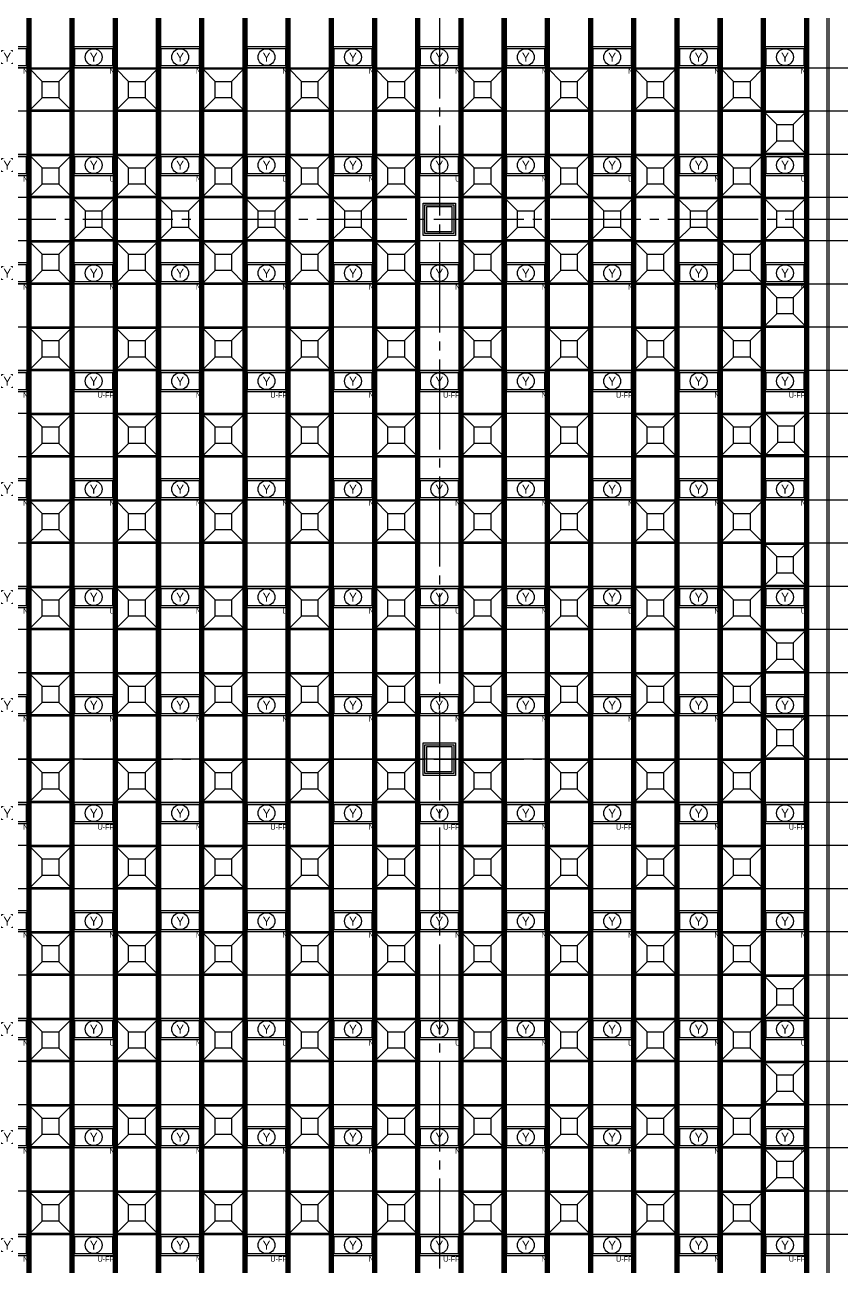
# Model space of a CAD drawing. Header units: millimetres. Extents: x -17313 to 27370, y -1010 to 13584.
# Drawn here: x 12769 to 15036, y 1592 to 5040 of the extents above; entities that cross this region are included whole.
import ezdxf
from ezdxf.enums import TextEntityAlignment as Align

# ---------------------------------------------------------------- set-up
doc = ezdxf.new("R2010")
doc.units = ezdxf.units.MM
doc.header["$LTSCALE"] = 100
doc.linetypes.add('X-S-FAB-L10$0$COL-CEN-LIN', pattern=[3.25, 2.5, -0.25, 0.25, -0.25])
for name, color, linetype in [('0-XREF', 7, 'Continuous'), ('188K-SM-03-F10-ARCH-CEIL-Y2257103$0$K-CEIL-4.2', 8, 'Continuous'), ('188K-SM-03-F10-ARCH-CEIL-Y2257103$0$K-CEIL-4.2-AREA', 8, 'Continuous'), ('188K-SM-03-F10-ARCH-CEIL-Y2257103$0$K-鋼構', 121, 'Continuous'), ('188K-SM-03-F10-ARCH-PA-Y2257103$0$K-P1S-4.2-單抗', 53, 'Continuous'), ('188K-SM-03-F10-ARCH-PA-Y2257103$0$K-P2D-4.2-雙抗', 53, 'Continuous'), ('188K-SM-06-F10-ELEC-LIGHT-Y2257103$0$E-LIGHT(Y)-N', 8, 'Continuous'), ('188K-SM-06-F10-ELEC-LIGHT-Y2257103$0$E-LIGHT(Y)-U FR', 8, 'Continuous'), ('188K-SM-06-F10-ELEC-LIGHT-Y2257103$0$E-LIGHT(Y)-U XLPE', 8, 'Continuous'), ('188K-SM-06-F10-HVAC-FFU-Y2257103$0$AC-FFU-ULPA+化學濾網-', 6, 'Continuous'), ('X-S-FAB-L10$0$0-DIM-TXT', 8, 'Continuous'), ('X-S-FAB-L10$0$BLOCK', 8, 'Continuous'), ('X-S-FAB-L10$0$CCL', 8, 'X-S-FAB-L10$0$COL-CEN-LIN'), ('X-S-FAB-L10$0$COL-S', 8, 'Continuous')]:
    doc.layers.add(name, color=color, linetype=linetype)
doc.layers.add('188K-SM-03-F10-ARCH-CEIL-Y2257103$0$K-吊點-標準', color=8, linetype='Continuous', lineweight=9)
doc.layers.add('188K-SM-06-F10-ELEC-LIGHT-Y2257103$0$Defpoints-CAS', color=8, linetype='Continuous', plot=False)
doc.styles.add('188K-SM-06-F10-ELEC-LIGHT-Y2257103$0$Standard', font='arial.ttf')
doc.styles.add('188K-SM-06-F10-ELEC-LIGHT-Y2257103$0$xCI-5-F20-03-燈具$0$Standard', font='')
doc.styles.add('X-S-FAB-L10$0$CHINA', font='simplex.shx', dxfattribs={"width": 0.75, "bigfont": 'chineset.shx'})
doc.styles.add('X-S-FAB-L10$0$Standard', font='', dxfattribs={"width": 0.8})
doc.styles.add('X-S-FAB-L10$0$TG_NOTE_TEXT', font='simplex.shx', dxfattribs={"width": 0.75, "bigfont": 'chineset.shx'})
doc.styles.get('188K-SM-06-F10-ELEC-LIGHT-Y2257103$0$xCI-5-F20-03-燈具$0$Standard').set_extended_font_data('PMingLiU')
doc.styles.get('X-S-FAB-L10$0$Standard').set_extended_font_data('Microsoft JhengHei')

# ---------------------------------------------------------------- blocks, each defined once
blk = doc.blocks.new('188K-SM-06-F10-HVAC-FFU-Y2257103$0$H-FFU-ULPA+化濾')
for p, q in [((-82.9, 82.9), (-117.2, 117.3)), ((-37.1, 82.9), (-2.7, 117.3)), ((-117.2, 2.8), (-82.9, 37.1)), ((-2.7, 2.8), (-37.1, 37.1))]:
    blk.add_line(p, q)
for points in [[(-2.7, 2.8), (-2.7, 117.3), (-117.2, 117.3), (-117.2, 2.8)], [(-37.1, 37.1), (-37.1, 82.9), (-82.9, 82.9), (-82.9, 37.1)]]:
    blk.add_lwpolyline(points, close=True)
at = {"layer": 'DefPoints'}
blk.add_lwpolyline([(-120, 120), (0, 120), (0, 0), (-120, 0)], close=True, dxfattribs=at)
blk = doc.blocks.new('188K-SM-06-F10-HVAC-FFU-Y2257103')
at = {"layer": '188K-SM-06-F10-HVAC-FFU-Y2257103$0$AC-FFU-ULPA+化學濾網-', "xscale": -1}
for p in [(12780, 4800), (13020, 4800), (13260, 4800), (13500, 4800), (13740, 4800), (13980, 4800), (14220, 4800), (14460, 4800), (14700, 4800), (14820, 4680), (12780, 4560), (13020, 4560), (13260, 4560), (13500, 4560), (13740, 4560), (13980, 4560), (14220, 4560), (14460, 4560), (14700, 4560), (12900, 4440), (13140, 4440), (13380, 4440), (13620, 4440), (14100, 4440), (14340, 4440), (14580, 4440), (14820, 4440), (12780, 4320), (13020, 4320), (13260, 4320), (13500, 4320), (13740, 4320), (13980, 4320), (14220, 4320), (14460, 4320), (14700, 4320), (14820, 4200), (12780, 4080), (13020, 4080), (13260, 4080), (13500, 4080), (13740, 4080), (13980, 4080), (14220, 4080), (14460, 4080), (14700, 4080), (12780, 3840), (13020, 3840), (13260, 3840), (13500, 3840), (13740, 3840), (13980, 3840), (14220, 3840), (14460, 3840), (14700, 3840), (14822.7, 3842.7), (12780, 3600), (13020, 3600), (13260, 3600), (13500, 3600), (13740, 3600), (13980, 3600), (14220, 3600), (14460, 3600), (14700, 3600), (14820, 3480), (12780, 3360), (13020, 3360), (13260, 3360), (13500, 3360), (13740, 3360), (13980, 3360), (14220, 3360), (14460, 3360), (14700, 3360), (14820, 3240), (12780, 3120), (13020, 3120), (13260, 3120), (13500, 3120), (13740, 3120), (13980, 3120), (14220, 3120), (14460, 3120), (14700, 3120), (14820, 3000), (12780, 2880), (13020, 2880), (13260, 2880), (13500, 2880), (13740, 2880), (13980, 2880), (14220, 2880), (14460, 2880), (14700, 2880), (12780, 2640), (13020, 2640), (13260, 2640), (13500, 2640), (13740, 2640), (13980, 2640), (14220, 2640), (14460, 2640), (14700, 2640), (12780, 2400), (13020, 2400), (13260, 2400), (13500, 2400), (13740, 2400), (13980, 2400), (14220, 2400), (14460, 2400), (14700, 2400), (14820, 2280), (12780, 2160), (13020, 2160), (13260, 2160), (13500, 2160), (13740, 2160), (13980, 2160), (14220, 2160), (14460, 2160), (14700, 2160), (14820, 2040), (12780, 1920), (13020, 1920), (13260, 1920), (13500, 1920), (13740, 1920), (13980, 1920), (14220, 1920), (14460, 1920), (14700, 1920), (14820, 1800), (12780, 1680), (13020, 1680), (13260, 1680), (13500, 1680), (13740, 1680), (13980, 1680), (14220, 1680), (14460, 1680), (14700, 1680)]:
    blk.add_blockref('188K-SM-06-F10-HVAC-FFU-Y2257103$0$H-FFU-ULPA+化濾', p, dxfattribs=at)
blk = doc.blocks.new('X-S-FAB-L10$0$FAB2-L05')
at = {"layer": 'X-S-FAB-L10$0$CCL'}
for p, q in [((-12240, 11005), (-12240, 0)), ((-26880, 5220), (1210, 5220)), ((-26880, 3720), (1210, 3720))]:
    blk.add_line(p, q, dxfattribs=at)
at = {"layer": 'X-S-FAB-L10$0$COL-S'}
for points in [[(-12275, 5255), (-12205, 5255), (-12205, 5185), (-12275, 5185)], [(-12275, 3755), (-12205, 3755), (-12205, 3685), (-12275, 3685)]]:
    blk.add_lwpolyline(points, close=True, dxfattribs=at)
blk = doc.blocks.new('X-S-FAB-L10')
at = {"layer": 'X-S-FAB-L10$0$COL-S'}
for p, q in [((13885, 4535), (13955, 4535)), ((13885, 4465), (13885, 4535)), ((13955, 4535), (13955, 4465)), ((13955, 4465), (13885, 4465)), ((13885, 3035), (13955, 3035)), ((13885, 2965), (13885, 3035)), ((13955, 3035), (13955, 2965)), ((13955, 2965), (13885, 2965))]:
    blk.add_line(p, q, dxfattribs=at)
at = {"layer": 'X-S-FAB-L10$0$BLOCK'}
blk.add_blockref('X-S-FAB-L10$0$FAB2-L05', (26160, -720), dxfattribs=at)
at = {"style": 'X-S-FAB-L10$0$TG_NOTE_TEXT', "width": 0.5, "flags": 1}
for p in [(7463.301, 9020), (18268.251, 8649), (11197.77, 4800.167), (16485.801, 4800.167), (25420.27, 2635), (13360, 320.001, 0), (7463.301, -33.333)]:
    blk.add_attdef('WH', text='', height=20, dxfattribs=at).set_placement(p, align=Align.BOTTOM_LEFT)
at = {"width": 0.5}
for style, p in [('X-S-FAB-L10$0$TG_NOTE_TEXT', (7585, 9020)), ('X-S-FAB-L10$0$TG_NOTE_TEXT', (18389.95, 8649)), ('X-S-FAB-L10$0$TG_NOTE_TEXT', (11117.5, 4813.5)), ('X-S-FAB-L10$0$TG_NOTE_TEXT', (16607.5, 4813.5)), ('X-S-FAB-L10$0$TG_NOTE_TEXT', (25350, 2635)), ('X-S-FAB-L10$0$Standard', (13129.375, 325.001, 0)), ('X-S-FAB-L10$0$TG_NOTE_TEXT', (7585, -20))]:
    blk.add_attdef('DESC', text='', height=10, dxfattribs=dict(at, style=style)).set_placement(p, align=Align.BOTTOM_LEFT)
for tag, style, p in [('TYPE', 'X-S-FAB-L10$0$TG_NOTE_TEXT', (7619.286, 9020)), ('NO', 'X-S-FAB-L10$0$TG_NOTE_TEXT', (7650.095, 9020)), ('TYPE', 'X-S-FAB-L10$0$TG_NOTE_TEXT', (18424.236, 8649)), ('NO', 'X-S-FAB-L10$0$TG_NOTE_TEXT', (18455.045, 8649)), ('NO', 'X-S-FAB-L10$0$TG_NOTE_TEXT', (11088.595, 4813.5)), ('TYPE', 'X-S-FAB-L10$0$TG_NOTE_TEXT', (11151.786, 4813.5)), ('TYPE', 'X-S-FAB-L10$0$TG_NOTE_TEXT', (16641.786, 4813.5)), ('NO', 'X-S-FAB-L10$0$TG_NOTE_TEXT', (16672.595, 4813.5)), ('NO', 'X-S-FAB-L10$0$TG_NOTE_TEXT', (25313, 2635)), ('TYPE', 'X-S-FAB-L10$0$TG_NOTE_TEXT', (25350, 2635)), ('NO', 'X-S-FAB-L10$0$Standard', (13100, 320.001, 0)), ('TYPE', 'X-S-FAB-L10$0$Standard', (13129.375, 320.001, 0)), ('TYPE', 'X-S-FAB-L10$0$TG_NOTE_TEXT', (7619.286, -20)), ('NO', 'X-S-FAB-L10$0$TG_NOTE_TEXT', (7650.095, -20))]:
    blk.add_attdef(tag, text='', height=10, dxfattribs=dict(at, style=style)).set_placement(p, align=Align.BOTTOM_RIGHT)
at = {"style": 'X-S-FAB-L10$0$TG_NOTE_TEXT', "width": 0.5, "flags": 1}
for rotation, p in [(180, (43, 7480)), (180, (943, 7480)), (90, (24310, 3717.77)), (270, (17080, 1711.699))]:
    blk.add_attdef('WH', text='', height=20, rotation=rotation, dxfattribs=at).set_placement(p, align=Align.BOTTOM_LEFT)
at = {"width": 0.5}
for rotation, style, p in [(180, 'X-S-FAB-L10$0$Standard', (317.625, 7480)), (180, 'X-S-FAB-L10$0$Standard', (1217.625, 7480)), (90, 'X-S-FAB-L10$0$TG_NOTE_TEXT', (24310, 3647.5)), (270, 'X-S-FAB-L10$0$TG_NOTE_TEXT', (17080, 1605))]:
    blk.add_attdef('DESC', text='', height=10, rotation=rotation, dxfattribs=dict(at, style=style)).set_placement(p, align=Align.BOTTOM_LEFT)
for tag, rotation, style, p in [('TYPE', 180, 'X-S-FAB-L10$0$Standard', (317.625, 7480)), ('NO', 180, 'X-S-FAB-L10$0$Standard', (347, 7480)), ('TYPE', 180, 'X-S-FAB-L10$0$Standard', (1217.625, 7480)), ('NO', 180, 'X-S-FAB-L10$0$Standard', (1247, 7480)), ('TYPE', 90, 'X-S-FAB-L10$0$TG_NOTE_TEXT', (24310, 3647.5)), ('NO', 90, 'X-S-FAB-L10$0$TG_NOTE_TEXT', (24310, 3610.5)), ('TYPE', 270, 'X-S-FAB-L10$0$TG_NOTE_TEXT', (17080, 1605)), ('NO', 270, 'X-S-FAB-L10$0$TG_NOTE_TEXT', (17080, 1573))]:
    blk.add_attdef(tag, text='', height=10, rotation=rotation, dxfattribs=dict(at, style=style)).set_placement(p, align=Align.BOTTOM_RIGHT)
at = {"layer": 'X-S-FAB-L10$0$0-DIM-TXT', "style": 'X-S-FAB-L10$0$CHINA', "width": 0.75}
for p in [(667.414, 7855.1, -2689.4), (22627.353, 6728.814), (25644.722, 6728.814), (24778.787, 5569.051), (1118.252, 4980), (417.801, 4594.623), (23874.84, 4355), (22927.43, 4330.122), (23749.869, 3901.367), (417.801, 3765.236), (1118.252, 3730), (417.801, 3115.79), (536.882, 2227.832), (16908.994, 1782.652), (888.445, 880.466), (16977.43, 750), (18878.841, 750), (25641.221, 553.233), (21364.03, 526.894)]:
    blk.add_attdef('HIG', text='', height=80, dxfattribs=at).set_placement(p, align=Align.MIDDLE_LEFT)
blk = doc.blocks.new('188K-SM-03-F10-ARCH-CEIL-Y2257103$0$A$C2CA95053')
h = blk.add_hatch(color=256)
edge = h.paths.add_edge_path()
edge.add_arc((0, 0), 0.5, 0, 360)
for p, q in [((3.2, 3.2), (-3.2, -3.2)), ((3.2, -3.2), (-3.2, 3.2))]:
    blk.add_line(p, q)
blk.add_lwpolyline([(-1.6, 2.5), (-1.6, -2.5), (1.6, -2.5), (1.6, 2.5)], close=True)
for radius in [4.5, 0.5]:
    blk.add_circle((0, 0), radius)
blk = doc.blocks.new('188K-SM-03-F10-ARCH-CEIL-Y2257103$0$天花板吊點-附調整片 - 3_8_螺桿吊架 100 mm 高調整片-V1-1FL')
blk.add_blockref('188K-SM-03-F10-ARCH-CEIL-Y2257103$0$A$C2CA95053', (0, 0))
blk = doc.blocks.new('188K-SM-03-F10-ARCH-CEIL-Y2257103')
at = {"layer": '188K-SM-03-F10-ARCH-CEIL-Y2257103$0$K-CEIL-4.2'}
for p, q in [((12780, 312.7), (12780, 8632.2)), ((12900, 312.7), (12900, 8632.2)), ((13020, 312.7), (13020, 8632.2)), ((13140, 312.7), (13140, 8632.2)), ((13260, 312.7), (13260, 8632.2)), ((13380, 312.7), (13380, 8632.2)), ((13500, 312.7), (13500, 8632.2)), ((13620, 312.7), (13620, 8632.2)), ((13740, 312.7), (13740, 8632.2)), ((13860, 312.7), (13860, 8632.2)), ((13980, 312.7), (13980, 8632.2)), ((14100, 312.7), (14100, 8632.2)), ((14220, 42.8), (14220, 8632.2)), ((14340, 42.8), (14340, 8632.2)), ((14460, 42.8), (14460, 8632.2)), ((14580, 42.8), (14580, 8632.2)), ((14700, 42.8), (14700, 8632.2)), ((14820, 42.8), (14820, 8632.2)), ((14940, 312.7), (14940, 8632.2)), ((23502.2, 4920), (1847.7, 4920)), ((15947.5, 4800), (11777.5, 4800)), ((15947.5, 4680), (11777.5, 4680)), ((15947.5, 4560), (11777.5, 4560)), ((23467.2, 4440), (1847.7, 4440)), ((23467.2, 4320), (1847.7, 4320)), ((23467.2, 4200), (1847.7, 4200)), ((23467.2, 4080), (1847.7, 4080)), ((23467.2, 3960), (1847.7, 3960)), ((23467.2, 3840), (1847.7, 3840)), ((23467.2, 3720), (1847.7, 3720)), ((23467.2, 3600), (1847.7, 3600)), ((24297.2, 3480), (1850, 3480)), ((24297.2, 3360), (1847.7, 3360)), ((24297.2, 3240), (1847.7, 3240)), ((24297.2, 3120), (1847.7, 3120)), ((24297.2, 3000), (1847.7, 3000)), ((24297.2, 2880), (1847.7, 2880)), ((24297.2, 2760), (1847.7, 2760)), ((24297.2, 2640), (1847.7, 2640)), ((24297.2, 2520), (1847.7, 2520)), ((24297.2, 2400), (1847.7, 2400)), ((24297.2, 2280), (6382.5, 2280)), ((24297.2, 2160), (6382.5, 2160)), ((16747.2, 2040), (1847.7, 2040)), ((16747.2, 1920), (1847.7, 1920)), ((16747.2, 1800), (1847.7, 1800)), ((16747.2, 1680), (1847.7, 1680))]:
    blk.add_line(p, q, dxfattribs=at)
at = {"layer": '188K-SM-03-F10-ARCH-CEIL-Y2257103$0$K-CEIL-4.2-AREA'}
for points in [[(13885, 4535), (13955, 4535), (13955, 4465), (13885, 4465)], [(13885, 3035), (13955, 3035), (13955, 2965), (13885, 2965)]]:
    blk.add_lwpolyline(points, close=True, dxfattribs=at)
at = {"layer": '188K-SM-03-F10-ARCH-CEIL-Y2257103$0$K-鋼構', "const_width": 15, "elevation": 0}
for points in [[(12780, 8769.9), (12780, 230)], [(12900, 8769.9), (12900, 230)], [(13020, 8769.9), (13020, 310)], [(13140, 8769.9), (13140, 310)], [(13260, 8769.9), (13260, 310)], [(13380, 8769.9), (13380, 310)], [(13500, 8769.9), (13500, 310)], [(13620, 8769.9), (13620, 310)], [(13740, 8769.9), (13740, 310)], [(13860, 8769.9), (13860, 310)], [(13980, 8769.9), (13980, 310)], [(14100, 8769.9), (14100, 310)], [(14220, 8769.9), (14220, 50)], [(14340, 8769.9), (14340, 50)], [(14460, 8769.9), (14460, 50)], [(14580, 8769.9), (14580, 50)], [(14700, 8769.9), (14700, 50)], [(14820, 8769.9), (14820, 50)], [(14940, 8769.9), (14940, 230)]]:
    blk.add_lwpolyline(points, dxfattribs=at)
at = {"layer": '188K-SM-03-F10-ARCH-CEIL-Y2257103$0$K-吊點-標準', "color": 170, "lineweight": 18, "rotation": 179.9999999999997}
for p in [(12780, 5025), (12900, 5025), (13020, 5025), (13140, 5025), (13260, 5025), (13380, 5025), (13500, 5025), (13620, 5025), (13740, 5025), (13860, 5025), (13980, 5025), (14100, 5025), (14220, 5025), (14340, 5025), (14460, 5025), (14580, 5025), (14700, 5025), (14820, 5025), (14940, 5025), (12780, 4935), (12900, 4935), (13020, 4935), (13140, 4935), (13260, 4935), (13380, 4935), (13500, 4935), (13620, 4935), (13740, 4935), (13860, 4935), (13980, 4935), (14100, 4935), (14220, 4935), (14340, 4935), (14460, 4935), (14580, 4935), (14700, 4935), (14820, 4935), (14940, 4935), (12780, 4905), (12900, 4905), (13020, 4905), (13140, 4905), (13260, 4905), (13380, 4905), (13500, 4905), (13620, 4905), (13740, 4905), (13860, 4905), (13980, 4905), (14100, 4905), (14220, 4905), (14340, 4905), (14460, 4905), (14580, 4905), (14700, 4905), (14820, 4905), (14940, 4905), (12780, 4815), (12900, 4815), (13020, 4815), (13140, 4815), (13260, 4815), (13380, 4815), (13500, 4815), (13620, 4815), (13740, 4815), (13860, 4815), (13980, 4815), (14100, 4815), (14220, 4815), (14340, 4815), (14460, 4815), (14580, 4815), (14700, 4815), (14820, 4815), (14940, 4815), (12780, 4785), (12900, 4785), (13020, 4785), (13140, 4785), (13260, 4785), (13380, 4785), (13500, 4785), (13620, 4785), (13740, 4785), (13860, 4785), (13980, 4785), (14100, 4785), (14220, 4785), (14340, 4785), (14460, 4785), (14580, 4785), (14700, 4785), (14820, 4785), (14940, 4785), (12780, 4695), (12900, 4695), (13020, 4695), (13140, 4695), (13260, 4695), (13380, 4695), (13500, 4695), (13620, 4695), (13740, 4695), (13860, 4695), (13980, 4695), (14100, 4695), (14220, 4695), (14340, 4695), (14460, 4695), (14580, 4695), (14700, 4695), (14820, 4695), (14940, 4695), (12780, 4665), (12900, 4665), (13020, 4665), (13140, 4665), (13260, 4665), (13380, 4665), (13500, 4665), (13620, 4665), (13740, 4665), (13860, 4665), (13980, 4665), (14100, 4665), (14220, 4665), (14340, 4665), (14460, 4665), (14580, 4665), (14700, 4665), (14820, 4665), (14940, 4665), (12780, 4575), (12900, 4575), (13020, 4575), (13140, 4575), (13260, 4575), (13380, 4575), (13500, 4575), (13620, 4575), (13740, 4575), (13860, 4575), (13980, 4575), (14100, 4575), (14220, 4575), (14340, 4575), (14460, 4575), (14580, 4575), (14700, 4575), (14820, 4575), (14940, 4575), (12780, 4545), (12900, 4545), (13020, 4545), (13140, 4545), (13260, 4545), (13380, 4545), (13500, 4545), (13620, 4545), (13740, 4545), (13860, 4545), (13980, 4545), (14100, 4545), (14220, 4545), (14340, 4545), (14460, 4545), (14580, 4545), (14700, 4545), (14820, 4545), (14940, 4545), (12780, 4455), (12900, 4455), (13020, 4455), (13140, 4455), (13260, 4455), (13380, 4455), (13500, 4455), (13620, 4455), (13740, 4455), (13860, 4455), (13980, 4455), (14100, 4455), (14220, 4455), (14340, 4455), (14460, 4455), (14580, 4455), (14700, 4455), (14820, 4455), (14940, 4455), (12780, 4425), (12900, 4425), (13020, 4425), (13140, 4425), (13260, 4425), (13380, 4425), (13500, 4425), (13620, 4425), (13740, 4425), (13860, 4425), (13980, 4425), (14100, 4425), (14220, 4425), (14340, 4425), (14460, 4425), (14580, 4425), (14700, 4425), (14820, 4425), (14940, 4425), (12780, 4335), (12900, 4335), (13020, 4335), (13140, 4335), (13260, 4335), (13380, 4335), (13500, 4335), (13620, 4335), (13740, 4335), (13860, 4335), (13980, 4335), (14100, 4335), (14220, 4335), (14340, 4335), (14460, 4335), (14580, 4335), (14700, 4335), (14820, 4335), (14940, 4335), (12780, 4305), (12900, 4305), (13020, 4305), (13140, 4305), (13260, 4305), (13380, 4305), (13500, 4305), (13620, 4305), (13740, 4305), (13860, 4305), (13980, 4305), (14100, 4305), (14220, 4305), (14340, 4305), (14460, 4305), (14580, 4305), (14700, 4305), (14820, 4305), (14940, 4305), (12780, 4215), (12900, 4215), (13020, 4215), (13140, 4215), (13260, 4215), (13380, 4215), (13500, 4215), (13620, 4215), (13740, 4215), (13860, 4215), (13980, 4215), (14100, 4215), (14220, 4215), (14340, 4215), (14460, 4215), (14580, 4215), (14700, 4215), (14820, 4215), (14940, 4215), (12780, 4185), (12900, 4185), (13020, 4185), (13140, 4185), (13260, 4185), (13380, 4185), (13500, 4185), (13620, 4185), (13740, 4185), (13860, 4185), (13980, 4185), (14100, 4185), (14220, 4185), (14340, 4185), (14460, 4185), (14580, 4185), (14700, 4185), (14820, 4185), (14940, 4185), (12780, 4095), (12780, 4065), (12900, 4095), (12900, 4065), (13020, 4095), (13020, 4065), (13140, 4095), (13140, 4065), (13260, 4095), (13260, 4065), (13380, 4095), (13380, 4065), (13500, 4095), (13500, 4065), (13620, 4095), (13620, 4065), (13740, 4095), (13740, 4065), (13860, 4095), (13860, 4065), (13980, 4095), (13980, 4065), (14100, 4095), (14100, 4065), (14220, 4095), (14220, 4065), (14340, 4095), (14340, 4065), (14460, 4095), (14460, 4065), (14580, 4095), (14580, 4065), (14700, 4095), (14700, 4065), (14820, 4095), (14820, 4065), (14940, 4095), (14940, 4065), (12780, 3975), (12900, 3975), (13020, 3975), (13140, 3975), (13260, 3975), (13380, 3975), (13500, 3975), (13620, 3975), (13740, 3975), (13860, 3975), (13980, 3975), (14100, 3975), (14220, 3975), (14340, 3975), (14460, 3975), (14580, 3975), (14700, 3975), (14820, 3975), (14940, 3975), (12780, 3945), (12900, 3945), (13020, 3945), (13140, 3945), (13260, 3945), (13380, 3945), (13500, 3945), (13620, 3945), (13740, 3945), (13860, 3945), (13980, 3945), (14100, 3945), (14220, 3945), (14340, 3945), (14460, 3945), (14580, 3945), (14700, 3945), (14820, 3945), (14940, 3945), (12780, 3855), (12780, 3825), (12900, 3855), (12900, 3825), (13020, 3855), (13020, 3825), (13140, 3855), (13140, 3825), (13260, 3855), (13260, 3825), (13380, 3855), (13380, 3825), (13500, 3855), (13500, 3825), (13620, 3855), (13620, 3825), (13740, 3855), (13740, 3825), (13860, 3855), (13860, 3825), (13980, 3855), (13980, 3825), (14100, 3855), (14100, 3825), (14220, 3855), (14220, 3825), (14340, 3855), (14340, 3825), (14460, 3855), (14460, 3825), (14580, 3855), (14580, 3825), (14700, 3855), (14700, 3825), (14820, 3855), (14820, 3825), (14940, 3855), (14940, 3825), (12780, 3735), (12900, 3735), (13020, 3735), (13140, 3735), (13260, 3735), (13380, 3735), (13500, 3735), (13620, 3735), (13740, 3735), (13860, 3735), (13980, 3735), (14100, 3735), (14220, 3735), (14340, 3735), (14460, 3735), (14580, 3735), (14700, 3735), (14820, 3735), (14940, 3735), (12780, 3705), (12900, 3705), (13020, 3705), (13140, 3705), (13260, 3705), (13380, 3705), (13500, 3705), (13620, 3705), (13740, 3705), (13860, 3705), (13980, 3705), (14100, 3705), (14220, 3705), (14340, 3705), (14460, 3705), (14580, 3705), (14700, 3705), (14820, 3705), (14940, 3705), (12780, 3615), (12780, 3585), (12900, 3615), (12900, 3585), (13020, 3615), (13020, 3585), (13140, 3615), (13140, 3585), (13260, 3615), (13260, 3585), (13380, 3615), (13380, 3585), (13500, 3615), (13500, 3585), (13620, 3615), (13620, 3585), (13740, 3615), (13740, 3585), (13860, 3615), (13860, 3585), (13980, 3615), (13980, 3585), (14100, 3615), (14100, 3585), (14220, 3615), (14220, 3585), (14340, 3615), (14340, 3585), (14460, 3615), (14460, 3585), (14580, 3615), (14580, 3585), (14700, 3615), (14700, 3585), (14820, 3615), (14820, 3585), (14940, 3615), (14940, 3585), (12780, 3495), (12900, 3495), (13020, 3495), (13140, 3495), (13260, 3495), (13380, 3495), (13500, 3495), (13620, 3495), (13740, 3495), (13860, 3495), (13980, 3495), (14100, 3495), (14220, 3495), (14340, 3495), (14460, 3495), (14580, 3495), (14700, 3495), (14820, 3495), (14940, 3495), (12780, 3465), (12900, 3465), (13020, 3465), (13140, 3465), (13260, 3465), (13380, 3465), (13500, 3465), (13620, 3465), (13740, 3465), (13860, 3465), (13980, 3465), (14100, 3465), (14220, 3465), (14340, 3465), (14460, 3465), (14580, 3465), (14700, 3465), (14820, 3465), (14940, 3465), (12780, 3375), (12900, 3375), (13020, 3375), (13140, 3375), (13260, 3375), (13380, 3375), (13500, 3375), (13620, 3375), (13740, 3375), (13860, 3375), (13980, 3375), (14100, 3375), (14220, 3375), (14340, 3375), (14460, 3375), (14580, 3375), (14700, 3375), (14820, 3375), (14940, 3375), (12780, 3345), (12900, 3345), (13020, 3345), (13140, 3345), (13260, 3345), (13380, 3345), (13500, 3345), (13620, 3345), (13740, 3345), (13860, 3345), (13980, 3345), (14100, 3345), (14220, 3345), (14340, 3345), (14460, 3345), (14580, 3345), (14700, 3345), (14820, 3345), (14940, 3345), (12780, 3255), (12900, 3255), (13020, 3255), (13140, 3255), (13260, 3255), (13380, 3255), (13500, 3255), (13620, 3255), (13740, 3255), (13860, 3255), (13980, 3255), (14100, 3255), (14220, 3255), (14340, 3255), (14460, 3255), (14580, 3255), (14700, 3255), (14820, 3255), (14940, 3255), (12780, 3225), (12900, 3225), (13020, 3225), (13140, 3225), (13260, 3225), (13380, 3225), (13500, 3225), (13620, 3225), (13740, 3225), (13860, 3225), (13980, 3225), (14100, 3225), (14220, 3225), (14340, 3225), (14460, 3225), (14580, 3225), (14700, 3225), (14820, 3225), (14940, 3225), (12780, 3135), (12900, 3135), (13020, 3135), (13140, 3135), (13260, 3135), (13380, 3135), (13500, 3135), (13620, 3135), (13740, 3135), (13860, 3135), (13980, 3135), (14100, 3135), (14220, 3135), (14340, 3135), (14460, 3135), (14580, 3135), (14700, 3135), (14820, 3135), (14940, 3135), (12780, 3105), (12900, 3105), (13020, 3105), (13140, 3105), (13260, 3105), (13380, 3105), (13500, 3105), (13620, 3105), (13740, 3105), (13860, 3105), (13980, 3105), (14100, 3105), (14220, 3105), (14340, 3105), (14460, 3105), (14580, 3105), (14700, 3105), (14820, 3105), (14940, 3105), (12780, 3015), (12900, 3015), (13020, 3015), (13140, 3015), (13260, 3015), (13380, 3015), (13500, 3015), (13620, 3015), (13740, 3015), (13860, 3015), (13980, 3015), (14100, 3015), (14220, 3015), (14340, 3015), (14460, 3015), (14580, 3015), (14700, 3015), (14820, 3015), (14940, 3015), (12780, 2985), (12900, 2985), (13020, 2985), (13140, 2985), (13260, 2985), (13380, 2985), (13500, 2985), (13620, 2985), (13740, 2985), (13860, 2985), (13980, 2985), (14100, 2985), (14220, 2985), (14340, 2985), (14460, 2985), (14580, 2985), (14700, 2985), (14820, 2985), (14940, 2985), (12780, 2895), (12900, 2895), (13020, 2895), (13140, 2895), (13260, 2895), (13380, 2895), (13500, 2895), (13620, 2895), (13740, 2895), (13860, 2895), (13980, 2895), (14100, 2895), (14220, 2895), (14340, 2895), (14460, 2895), (14580, 2895), (14700, 2895), (14820, 2895), (14940, 2895), (12780, 2865), (12900, 2865), (13020, 2865), (13140, 2865), (13260, 2865), (13380, 2865), (13500, 2865), (13620, 2865), (13740, 2865), (13860, 2865), (13980, 2865), (14100, 2865), (14220, 2865), (14340, 2865), (14460, 2865), (14580, 2865), (14700, 2865), (14820, 2865), (14940, 2865), (12780, 2775), (12900, 2775), (13020, 2775), (13140, 2775), (13260, 2775), (13380, 2775), (13500, 2775), (13620, 2775), (13740, 2775), (13860, 2775), (13980, 2775), (14100, 2775), (14220, 2775), (14340, 2775), (14460, 2775), (14580, 2775), (14700, 2775), (14820, 2775), (14940, 2775), (12780, 2745), (12900, 2745), (13020, 2745), (13140, 2745), (13260, 2745), (13380, 2745), (13500, 2745), (13620, 2745), (13740, 2745), (13860, 2745), (13980, 2745), (14100, 2745), (14220, 2745), (14340, 2745), (14460, 2745), (14580, 2745), (14700, 2745), (14820, 2745), (14940, 2745), (12780, 2655), (12900, 2655), (13020, 2655), (13140, 2655), (13260, 2655), (13380, 2655), (13500, 2655), (13620, 2655), (13740, 2655), (13860, 2655), (13980, 2655), (14100, 2655), (14220, 2655), (14340, 2655), (14460, 2655), (14580, 2655), (14700, 2655), (14820, 2655), (14940, 2655), (12780, 2625), (12900, 2625), (13020, 2625), (13140, 2625), (13260, 2625), (13380, 2625), (13500, 2625), (13620, 2625), (13740, 2625), (13860, 2625), (13980, 2625), (14100, 2625), (14220, 2625), (14340, 2625), (14460, 2625), (14580, 2625), (14700, 2625), (14820, 2625), (14940, 2625), (12780, 2535), (12900, 2535), (13020, 2535), (13140, 2535), (13260, 2535), (13380, 2535), (13500, 2535), (13620, 2535), (13740, 2535), (13860, 2535), (13980, 2535), (14100, 2535), (14220, 2535), (14340, 2535), (14460, 2535), (14580, 2535), (14700, 2535), (14820, 2535), (14940, 2535), (12780, 2505), (12900, 2505), (13020, 2505), (13140, 2505), (13260, 2505), (13380, 2505), (13500, 2505), (13620, 2505), (13740, 2505), (13860, 2505), (13980, 2505), (14100, 2505), (14220, 2505), (14340, 2505), (14460, 2505), (14580, 2505), (14700, 2505), (14820, 2505), (14940, 2505), (12780, 2415), (12900, 2415), (13020, 2415), (13140, 2415), (13260, 2415), (13380, 2415), (13500, 2415), (13620, 2415), (13740, 2415), (13860, 2415), (13980, 2415), (14100, 2415), (14220, 2415), (14340, 2415), (14460, 2415), (14580, 2415), (14700, 2415), (14820, 2415), (14940, 2415), (12780, 2385), (12900, 2385), (13020, 2385), (13140, 2385), (13260, 2385), (13380, 2385), (13500, 2385), (13620, 2385), (13740, 2385), (13860, 2385), (13980, 2385), (14100, 2385), (14220, 2385), (14340, 2385), (14460, 2385), (14580, 2385), (14700, 2385), (14820, 2385), (14940, 2385), (12780, 2295), (12900, 2295), (13020, 2295), (13140, 2295), (13260, 2295), (13380, 2295), (13500, 2295), (13620, 2295), (13740, 2295), (13860, 2295), (13980, 2295), (14100, 2295), (14220, 2295), (14340, 2295), (14460, 2295), (14580, 2295), (14700, 2295), (14820, 2295), (14940, 2295), (12780, 2265), (12900, 2265), (13020, 2265), (13140, 2265), (13260, 2265), (13380, 2265), (13500, 2265), (13620, 2265), (13740, 2265), (13860, 2265), (13980, 2265), (14100, 2265), (14220, 2265), (14340, 2265), (14460, 2265), (14580, 2265), (14700, 2265), (14820, 2265), (14940, 2265), (12780, 2175), (12900, 2175), (13020, 2175), (13140, 2175), (13260, 2175), (13380, 2175), (13500, 2175), (13620, 2175), (13740, 2175), (13860, 2175), (13980, 2175), (14100, 2175), (14220, 2175), (14340, 2175), (14460, 2175), (14580, 2175), (14700, 2175), (14820, 2175), (14940, 2175), (12780, 2145), (12900, 2145), (13020, 2145), (13140, 2145), (13260, 2145), (13380, 2145), (13500, 2145), (13620, 2145), (13740, 2145), (13860, 2145), (13980, 2145), (14100, 2145), (14220, 2145), (14340, 2145), (14460, 2145), (14580, 2145), (14700, 2145), (14820, 2145), (14940, 2145), (12780, 2055), (12900, 2055), (13020, 2055), (13140, 2055), (13260, 2055), (13380, 2055), (13500, 2055), (13620, 2055), (13740, 2055), (13860, 2055), (13980, 2055), (14100, 2055), (14220, 2055), (14340, 2055), (14460, 2055), (14580, 2055), (14700, 2055), (14820, 2055), (14940, 2055), (12780, 2025), (12900, 2025), (13020, 2025), (13140, 2025), (13260, 2025), (13380, 2025), (13500, 2025), (13620, 2025), (13740, 2025), (13860, 2025), (13980, 2025), (14100, 2025), (14220, 2025), (14340, 2025), (14460, 2025), (14580, 2025), (14700, 2025), (14820, 2025), (14940, 2025), (12780, 1935), (12900, 1935), (13020, 1935), (13140, 1935), (13260, 1935), (13380, 1935), (13500, 1935), (13620, 1935), (13740, 1935), (13860, 1935), (13980, 1935), (14100, 1935), (14220, 1935), (14340, 1935), (14460, 1935), (14580, 1935), (14700, 1935), (14820, 1935), (14940, 1935), (12780, 1905), (12900, 1905), (13020, 1905), (13140, 1905), (13260, 1905), (13380, 1905), (13500, 1905), (13620, 1905), (13740, 1905), (13860, 1905), (13980, 1905), (14100, 1905), (14220, 1905), (14340, 1905), (14460, 1905), (14580, 1905), (14700, 1905), (14820, 1905), (14940, 1905), (12780, 1815), (12900, 1815), (13020, 1815), (13140, 1815), (13260, 1815), (13380, 1815), (13500, 1815), (13620, 1815), (13740, 1815), (13860, 1815), (13980, 1815), (14100, 1815), (14220, 1815), (14340, 1815), (14460, 1815), (14580, 1815), (14700, 1815), (14820, 1815), (14940, 1815), (12780, 1785), (12900, 1785), (13020, 1785), (13140, 1785), (13260, 1785), (13380, 1785), (13500, 1785), (13620, 1785), (13740, 1785), (13860, 1785), (13980, 1785), (14100, 1785), (14220, 1785), (14340, 1785), (14460, 1785), (14580, 1785), (14700, 1785), (14820, 1785), (14940, 1785), (12780, 1695), (12900, 1695), (13020, 1695), (13140, 1695), (13260, 1695), (13380, 1695), (13500, 1695), (13620, 1695), (13740, 1695), (13860, 1695), (13980, 1695), (14100, 1695), (14220, 1695), (14340, 1695), (14460, 1695), (14580, 1695), (14700, 1695), (14820, 1695), (14940, 1695), (12780, 1665), (12900, 1665), (13020, 1665), (13140, 1665), (13260, 1665), (13380, 1665), (13500, 1665), (13620, 1665), (13740, 1665), (13860, 1665), (13980, 1665), (14100, 1665), (14220, 1665), (14340, 1665), (14460, 1665), (14580, 1665), (14700, 1665), (14820, 1665), (14940, 1665)]:
    blk.add_blockref('188K-SM-03-F10-ARCH-CEIL-Y2257103$0$天花板吊點-附調整片 - 3_8_螺桿吊架 100 mm 高調整片-V1-1FL', p, dxfattribs=at)
blk = doc.blocks.new('188K-SM-03-F10-ARCH-PA-Y2257103')
at = {"layer": '188K-SM-03-F10-ARCH-PA-Y2257103$0$K-P1S-4.2-單抗'}
for points in [[(13875, 4545), (13965, 4545), (13965, 4455), (13875, 4455)], [(13880, 4540), (13960, 4540), (13960, 4460), (13880, 4460)], [(13875, 3045), (13965, 3045), (13965, 2955), (13875, 2955)], [(13880, 3040), (13960, 3040), (13960, 2960), (13880, 2960)]]:
    blk.add_lwpolyline(points, close=True, dxfattribs=at)
at = {"layer": '188K-SM-03-F10-ARCH-PA-Y2257103$0$K-P2D-4.2-雙抗'}
for p, q in [((14997.5, 615, 0), (14997.5, 8295)), ((14997.5, 615, 0), (14997.5, 8295)), ((14997.5, 615, 0), (14997.5, 8295)), ((15002.5, 615, 0), (15002.5, 8295)), ((15002.5, 615, 0), (15002.5, 8295)), ((15002.5, 615, 0), (15002.5, 8295))]:
    blk.add_line(p, q, dxfattribs=at)
blk = doc.blocks.new('188K-SM-06-F10-ELEC-LIGHT-Y2257103$0$背掀式無塵室燈具(黃光)-CAS')
at = {"color": 0}
for p, q in [((53.4, 23.4), (-53.4, 23.4)), ((-53.4, 23.4), (-53.4, -23.4)), ((53.4, -23.4), (53.4, 23.4)), ((-53.4, -23.4), (53.4, -23.4))]:
    blk.add_line(p, q, dxfattribs=at)
blk.add_lwpolyline([(-58.5, -28.5), (58.5, -28.5), (58.5, 28.5), (-58.5, 28.5)], close=True, dxfattribs=at)
blk.add_circle((0, 0), 23.4, dxfattribs=at)
at = {"layer": '188K-SM-06-F10-ELEC-LIGHT-Y2257103$0$Defpoints-CAS'}
for p in [(-60, 30), (-60, 30), (60, 30), (-60, -30), (60, -30)]:
    blk.add_point(p, dxfattribs=at)
at = {"color": 0, "style": '188K-SM-06-F10-ELEC-LIGHT-Y2257103$0$xCI-5-F20-03-燈具$0$Standard'}
blk.add_text('Y', height=25, dxfattribs=at).set_placement((0, 0), align=Align.MIDDLE)
at = {"style": '188K-SM-06-F10-ELEC-LIGHT-Y2257103$0$Standard', "width": 0.8}
blk.add_text('N', height=15, rotation=360, dxfattribs=at).set_placement((58.5, -38.5), align=Align.MIDDLE_RIGHT)
blk = doc.blocks.new('*U291')
for p, q in [((58.5, 28.5), (-58.5, 28.5)), ((-58.5, 28.5), (-58.5, -28.5)), ((53.4, 23.4), (-53.4, 23.4)), ((-53.4, 23.4), (-53.4, -23.4)), ((53.4, -23.4), (53.4, 23.4)), ((58.5, -28.5), (58.5, 28.5)), ((-58.5, -28.5), (58.5, -28.5)), ((-53.4, -23.4), (53.4, -23.4))]:
    blk.add_line(p, q)
blk.add_circle((0, 0), 23.4)
at = {"layer": '188K-SM-06-F10-ELEC-LIGHT-Y2257103$0$Defpoints-CAS'}
for p in [(-60, 30), (-60, 30), (60, 30), (-60, -30), (60, -30)]:
    blk.add_point(p, dxfattribs=at)
at = {"style": '188K-SM-06-F10-ELEC-LIGHT-Y2257103$0$xCI-5-F20-03-燈具$0$Standard'}
blk.add_text('Y', height=25, dxfattribs=at).set_placement((0, 0), align=Align.MIDDLE)
at = {"style": '188K-SM-06-F10-ELEC-LIGHT-Y2257103$0$Standard', "width": 0.8}
blk.add_text('U', height=15, rotation=360, dxfattribs=at).set_placement((58.5, -38.5), align=Align.MIDDLE_RIGHT)
blk = doc.blocks.new('*U292')
for p, q in [((58.5, 28.5), (-58.5, 28.5)), ((-58.5, 28.5), (-58.5, -28.5)), ((53.4, 23.4), (-53.4, 23.4)), ((-53.4, 23.4), (-53.4, -23.4)), ((53.4, -23.4), (53.4, 23.4)), ((58.5, -28.5), (58.5, 28.5)), ((-58.5, -28.5), (58.5, -28.5)), ((-53.4, -23.4), (53.4, -23.4))]:
    blk.add_line(p, q)
blk.add_circle((0, 0), 23.4)
at = {"layer": '188K-SM-06-F10-ELEC-LIGHT-Y2257103$0$Defpoints-CAS'}
for p in [(-60, 30), (-60, 30), (60, 30), (-60, -30), (60, -30)]:
    blk.add_point(p, dxfattribs=at)
at = {"style": '188K-SM-06-F10-ELEC-LIGHT-Y2257103$0$xCI-5-F20-03-燈具$0$Standard'}
blk.add_text('Y', height=25, dxfattribs=at).set_placement((0, 0), align=Align.MIDDLE)
at = {"style": '188K-SM-06-F10-ELEC-LIGHT-Y2257103$0$Standard', "width": 0.8}
blk.add_text('U-FR', height=15, rotation=360, dxfattribs=at).set_placement((58.5, -38.5), align=Align.MIDDLE_RIGHT)
blk = doc.blocks.new('188K-SM-06-F10-ELEC-LIGHT-Y2257103')
at = {"layer": '188K-SM-06-F10-ELEC-LIGHT-Y2257103$0$E-LIGHT(Y)-N'}
for p in [(12720, 4950), (12960, 4950), (13200, 4950), (13440, 4950), (13680, 4950), (13920, 4950), (14160, 4950), (14400, 4950), (14640, 4950), (14880, 4950), (12720, 4650), (13200, 4650), (13680, 4650), (14160, 4650), (14640, 4650), (12720, 4350), (12960, 4350), (13200, 4350), (13440, 4350), (13680, 4350), (13920, 4350), (14160, 4350), (14400, 4350), (14640, 4350), (14880, 4350), (12720, 4050), (13200, 4050), (13680, 4050), (14160, 4050), (14640, 4050), (12720, 3750), (12960, 3750), (13200, 3750), (13440, 3750), (13680, 3750), (13920, 3750), (14160, 3750), (14400, 3750), (14640, 3750), (14880, 3750), (12720, 3450), (13200, 3450), (13680, 3450), (14160, 3450), (14640, 3450), (12720, 3150), (12960, 3150), (13200, 3150), (13440, 3150), (13680, 3150), (13920, 3150), (14160, 3150), (14400, 3150), (14640, 3150), (14880, 3150), (12720, 2850), (13200, 2850), (13680, 2850), (14160, 2850), (14640, 2850), (12720, 2550), (12960, 2550), (13200, 2550), (13440, 2550), (13680, 2550), (13920, 2550), (14160, 2550), (14400, 2550), (14640, 2550), (14880, 2550), (12720, 2250), (13200, 2250), (13680, 2250), (14160, 2250), (14640, 2250), (12720, 1950), (12960, 1950), (13200, 1950), (13440, 1950), (13680, 1950), (13920, 1950), (14160, 1950), (14400, 1950), (14640, 1950), (14880, 1950), (12720, 1650), (13200, 1650), (13680, 1650), (14160, 1650), (14640, 1650)]:
    blk.add_blockref('188K-SM-06-F10-ELEC-LIGHT-Y2257103$0$背掀式無塵室燈具(黃光)-CAS', p, dxfattribs=at)
at = {"layer": '188K-SM-06-F10-ELEC-LIGHT-Y2257103$0$E-LIGHT(Y)-U FR'}
for p in [(12960, 4050), (13440, 4050), (13920, 4050), (14400, 4050), (14880, 4050), (12960, 2850), (13440, 2850), (13920, 2850), (14400, 2850), (14880, 2850), (12960, 1650), (13440, 1650), (13920, 1650), (14400, 1650), (14880, 1650)]:
    blk.add_blockref('*U292', p, dxfattribs=at)
at = {"layer": '188K-SM-06-F10-ELEC-LIGHT-Y2257103$0$E-LIGHT(Y)-U XLPE'}
for p in [(12960, 4650), (13440, 4650), (13920, 4650), (14400, 4650), (14880, 4650), (12960, 3450), (13440, 3450), (13920, 3450), (14400, 3450), (14880, 3450), (12960, 2250), (13440, 2250), (13920, 2250), (14400, 2250), (14880, 2250)]:
    blk.add_blockref('*U291', p, dxfattribs=at)

msp = doc.modelspace()

# ---------------------------------------------------------------- block references
at = {"layer": '0-XREF'}
for name in ['188K-SM-06-F10-HVAC-FFU-Y2257103', 'X-S-FAB-L10', '188K-SM-06-F10-ELEC-LIGHT-Y2257103', '188K-SM-03-F10-ARCH-PA-Y2257103', '188K-SM-03-F10-ARCH-CEIL-Y2257103']:
    msp.add_blockref(name, (0, 0), dxfattribs=at)

doc.saveas('drawing.dxf')
